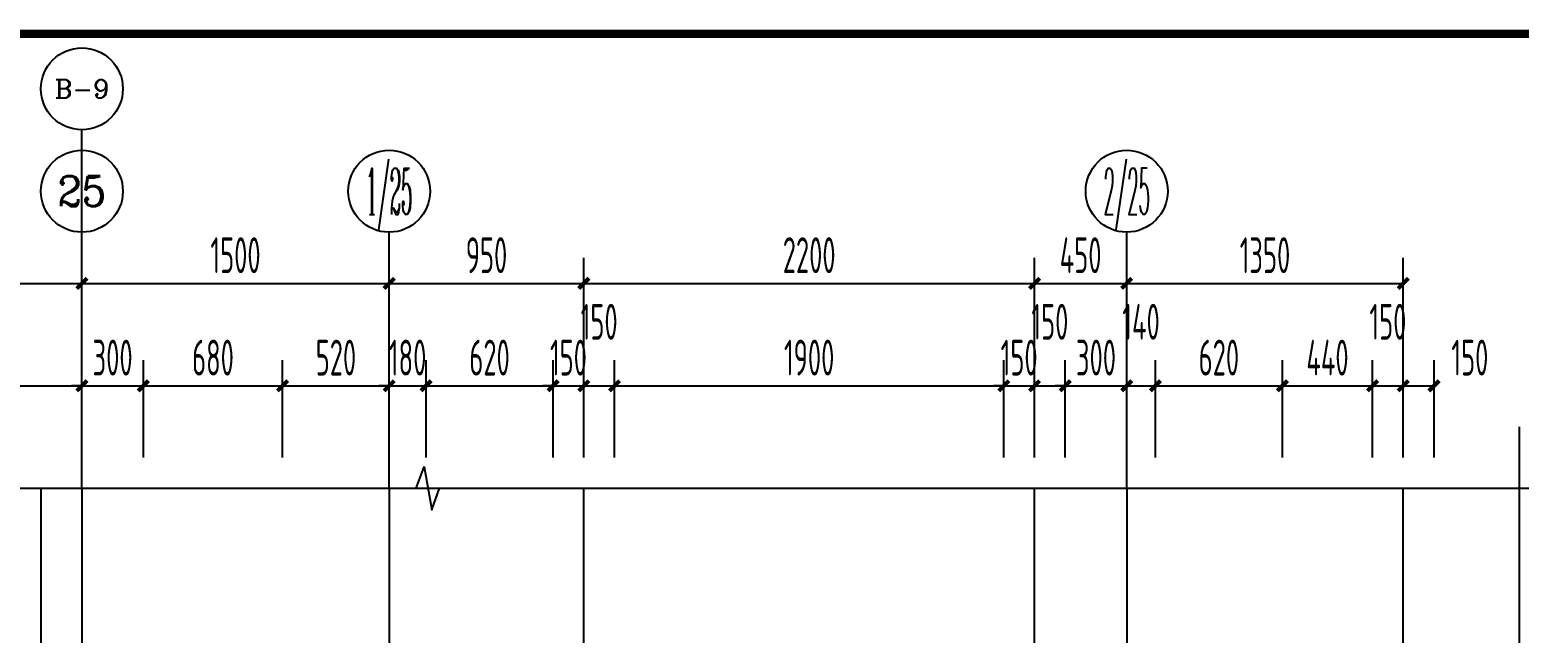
# Model space of a CAD drawing. Extents: x -473190 to 2138458, y -81875 to 2633646.
# Drawn here: x 1270524 to 1277794, y -25901 to -22955 of the extents above; entities that cross this region are included whole.
import ezdxf
from ezdxf.enums import TextEntityAlignment as Align

# ---------------------------------------------------------------- set-up
doc = ezdxf.new("R2010")
doc.units = 0
doc.header["$LTSCALE"] = 1000
doc.linetypes.add('DOTE', pattern=[2.42, 2, -0.2, 0.02, -0.2])
for name, color, linetype in [('A-WALL', 2, 'Continuous'), ('AXIS', 3, 'Continuous'), ('AXIS_TEXT', 7, 'Continuous'), ('DIM_SYMB', 3, 'Continuous'), ('DOTE', 1, 'DOTE'), ('ECA_TK', 7, 'Continuous'), ('PUB_DIM', 3, 'Continuous'), ('tk', 7, 'Continuous')]:
    doc.layers.add(name, color=color, linetype=linetype)
doc.styles.add('_TCH_AXIS', font='COMPLEX', dxfattribs={"bigfont": 'GBCBIG'})
doc.styles.add('_TCH_DIM_T3', font='tssdeng.shx', dxfattribs={"width": 0.564706, "bigfont": '@@@tssdchn.shx'})
doc.styles.add('COMPLEX', font='COMPLEX.shx', dxfattribs={"width": 0.65})
doc.dimstyles.new('_TCH_ARCH&&50', dxfattribs={"dimtxt": 175, "dimasz": 50, "dimexe": 125, "dimexo": 150, "dimgap": 50, "dimtad": 1, "dimdec": 0, "dimzin": 0, "dimdsep": 46, "dimtxsty": '_TCH_DIM_T3', "dimblk": 'ARCHTICK', "dimcen": 0.09, "dimclrt": 7, "dimazin": 2, "dimtfac": 1, "dimtdec": 0, "dimtix": 1, "dimtmove": 2, "dimatfit": 3, "dimfxl": 0, "dimtolj": 1, "dimtzin": 0, "dimarcsym": 0})

# ---------------------------------------------------------------- blocks, each defined once
blk = doc.blocks.new('10B_A1E图框')
at = {"layer": 'ECA_TK', "const_width": 0.8}
blk.add_lwpolyline([(831, 10), (831, 584), (18, 584), (18, 10)], close=True, dxfattribs=at)
blk = doc.blocks.new('_ArchTick')
at = {"color": 0, "linetype": 'ByBlock', "const_width": 0.4}
blk.add_lwpolyline([(-0.5, -0.5), (0.5, 0.5)], dxfattribs=at)
blk = doc.blocks.new('*D3209')
at = {"layer": 'Defpoints', "color": 0, "transparency": 16777216}
for p in [(1270778.3, -24692.9), (1268078.3, -25192.9), (1270778.3, -25192.9)]:
    blk.add_point(p, dxfattribs=at)
at = {"layer": 'PUB_DIM', "color": 0, "lineweight": -2, "transparency": 16777216}
for p, q in [((1268078.3, -25042.9), (1268078.3, -24567.9)), ((1270778.3, -25042.9), (1270778.3, -24567.9)), ((1268078.3, -24692.9), (1270778.3, -24692.9))]:
    blk.add_line(p, q, dxfattribs=at)
at = {"layer": 'PUB_DIM', "color": 0, "lineweight": -2, "transparency": 16777216, "xscale": 50, "yscale": 50, "zscale": 50, "rotation": 180}
blk.add_blockref('_ArchTick', (1268078.3, -24692.9), dxfattribs=at)
at = {"layer": 'PUB_DIM', "color": 0, "lineweight": -2, "transparency": 16777216, "xscale": 50, "yscale": 50, "zscale": 50}
blk.add_blockref('_ArchTick', (1270778.3, -24692.9), dxfattribs=at)
at = {"layer": 'PUB_DIM', "color": 7, "transparency": 16777216, "insert": (1269428.3, -24555.4), "char_height": 175, "attachment_point": 5, "style": '_TCH_DIM_T3'}
blk.add_mtext('\\A1;2700', dxfattribs=at)
blk = doc.blocks.new('*D3210')
at = {"layer": 'Defpoints', "color": 0, "transparency": 16777216}
for p in [(1271078.3, -24692.9), (1270778.3, -25192.9), (1271078.3, -25192.9)]:
    blk.add_point(p, dxfattribs=at)
at = {"layer": 'PUB_DIM', "color": 0, "lineweight": -2, "transparency": 16777216}
for p, q in [((1270778.3, -25042.9), (1270778.3, -24567.9)), ((1271078.3, -25042.9), (1271078.3, -24567.9)), ((1270778.3, -24692.9), (1270728.3, -24692.9)), ((1270778.3, -24692.9), (1271078.3, -24692.9)), ((1271078.3, -24692.9), (1271128.3, -24692.9))]:
    blk.add_line(p, q, dxfattribs=at)
at = {"layer": 'PUB_DIM', "color": 0, "lineweight": -2, "transparency": 16777216, "xscale": 50, "yscale": 50, "zscale": 50}
blk.add_blockref('_ArchTick', (1270778.3, -24692.9), dxfattribs=at)
at = {"layer": 'PUB_DIM', "color": 0, "lineweight": -2, "transparency": 16777216, "xscale": 50, "yscale": 50, "zscale": 50, "rotation": 180}
blk.add_blockref('_ArchTick', (1271078.3, -24692.9), dxfattribs=at)
at = {"layer": 'PUB_DIM', "color": 7, "transparency": 16777216, "insert": (1270928.3, -24555.4), "char_height": 175, "attachment_point": 5, "style": '_TCH_DIM_T3'}
blk.add_mtext('\\A1;300', dxfattribs=at)
blk = doc.blocks.new('*D3211')
at = {"layer": 'Defpoints', "color": 0, "transparency": 16777216}
for p in [(1271758.3, -24692.9), (1271078.3, -25192.9), (1271758.3, -25192.9)]:
    blk.add_point(p, dxfattribs=at)
at = {"layer": 'PUB_DIM', "color": 0, "lineweight": -2, "transparency": 16777216}
for p, q in [((1271078.3, -25042.9), (1271078.3, -24567.9)), ((1271758.3, -25042.9), (1271758.3, -24567.9)), ((1271078.3, -24692.9), (1271758.3, -24692.9))]:
    blk.add_line(p, q, dxfattribs=at)
at = {"layer": 'PUB_DIM', "color": 0, "lineweight": -2, "transparency": 16777216, "xscale": 50, "yscale": 50, "zscale": 50, "rotation": 180}
blk.add_blockref('_ArchTick', (1271078.3, -24692.9), dxfattribs=at)
at = {"layer": 'PUB_DIM', "color": 0, "lineweight": -2, "transparency": 16777216, "xscale": 50, "yscale": 50, "zscale": 50}
blk.add_blockref('_ArchTick', (1271758.3, -24692.9), dxfattribs=at)
at = {"layer": 'PUB_DIM', "color": 7, "transparency": 16777216, "insert": (1271418.3, -24555.4), "char_height": 175, "attachment_point": 5, "style": '_TCH_DIM_T3'}
blk.add_mtext('\\A1;680', dxfattribs=at)
blk = doc.blocks.new('*D3212')
at = {"layer": 'Defpoints', "color": 0, "transparency": 16777216}
for p in [(1272278.3, -24692.9), (1271758.3, -25192.9), (1272278.3, -25192.9)]:
    blk.add_point(p, dxfattribs=at)
at = {"layer": 'PUB_DIM', "color": 0, "lineweight": -2, "transparency": 16777216}
for p, q in [((1271758.3, -25042.9), (1271758.3, -24567.9)), ((1272278.3, -25042.9), (1272278.3, -24567.9)), ((1271758.3, -24692.9), (1272278.3, -24692.9))]:
    blk.add_line(p, q, dxfattribs=at)
at = {"layer": 'PUB_DIM', "color": 0, "lineweight": -2, "transparency": 16777216, "xscale": 50, "yscale": 50, "zscale": 50, "rotation": 180}
blk.add_blockref('_ArchTick', (1271758.3, -24692.9), dxfattribs=at)
at = {"layer": 'PUB_DIM', "color": 0, "lineweight": -2, "transparency": 16777216, "xscale": 50, "yscale": 50, "zscale": 50}
blk.add_blockref('_ArchTick', (1272278.3, -24692.9), dxfattribs=at)
at = {"layer": 'PUB_DIM', "color": 7, "transparency": 16777216, "insert": (1272018.3, -24555.4), "char_height": 175, "attachment_point": 5, "style": '_TCH_DIM_T3'}
blk.add_mtext('\\A1;520', dxfattribs=at)
blk = doc.blocks.new('*D3213')
at = {"layer": 'Defpoints', "color": 0, "transparency": 16777216}
for p in [(1272458.3, -24692.9), (1272278.3, -25192.9), (1272458.3, -25192.9)]:
    blk.add_point(p, dxfattribs=at)
at = {"layer": 'PUB_DIM', "color": 0, "lineweight": -2, "transparency": 16777216}
for p, q in [((1272278.3, -25042.9), (1272278.3, -24567.9)), ((1272458.3, -25042.9), (1272458.3, -24567.9)), ((1272278.3, -24692.9), (1272228.3, -24692.9)), ((1272278.3, -24692.9), (1272458.3, -24692.9)), ((1272458.3, -24692.9), (1272508.3, -24692.9))]:
    blk.add_line(p, q, dxfattribs=at)
at = {"layer": 'PUB_DIM', "color": 0, "lineweight": -2, "transparency": 16777216, "xscale": 50, "yscale": 50, "zscale": 50}
blk.add_blockref('_ArchTick', (1272278.3, -24692.9), dxfattribs=at)
at = {"layer": 'PUB_DIM', "color": 0, "lineweight": -2, "transparency": 16777216, "xscale": 50, "yscale": 50, "zscale": 50, "rotation": 180}
blk.add_blockref('_ArchTick', (1272458.3, -24692.9), dxfattribs=at)
at = {"layer": 'PUB_DIM', "color": 7, "transparency": 16777216, "insert": (1272368.3, -24555.4), "char_height": 175, "attachment_point": 5, "style": '_TCH_DIM_T3'}
blk.add_mtext('\\A1;180', dxfattribs=at)
blk = doc.blocks.new('*D3214')
at = {"layer": 'Defpoints', "color": 0, "transparency": 16777216}
for p in [(1273078.3, -24692.9), (1272458.3, -25192.9), (1273078.3, -25192.9)]:
    blk.add_point(p, dxfattribs=at)
at = {"layer": 'PUB_DIM', "color": 0, "lineweight": -2, "transparency": 16777216}
for p, q in [((1272458.3, -25042.9), (1272458.3, -24567.9)), ((1273078.3, -25042.9), (1273078.3, -24567.9)), ((1272458.3, -24692.9), (1273078.3, -24692.9))]:
    blk.add_line(p, q, dxfattribs=at)
at = {"layer": 'PUB_DIM', "color": 0, "lineweight": -2, "transparency": 16777216, "xscale": 50, "yscale": 50, "zscale": 50, "rotation": 180}
blk.add_blockref('_ArchTick', (1272458.3, -24692.9), dxfattribs=at)
at = {"layer": 'PUB_DIM', "color": 0, "lineweight": -2, "transparency": 16777216, "xscale": 50, "yscale": 50, "zscale": 50}
blk.add_blockref('_ArchTick', (1273078.3, -24692.9), dxfattribs=at)
at = {"layer": 'PUB_DIM', "color": 7, "transparency": 16777216, "insert": (1272768.3, -24555.4), "char_height": 175, "attachment_point": 5, "style": '_TCH_DIM_T3'}
blk.add_mtext('\\A1;620', dxfattribs=at)
blk = doc.blocks.new('*D3215')
at = {"layer": 'Defpoints', "color": 0, "transparency": 16777216}
for p in [(1273228.3, -24692.9), (1273078.3, -25192.9), (1273228.3, -25192.9)]:
    blk.add_point(p, dxfattribs=at)
at = {"layer": 'PUB_DIM', "color": 0, "lineweight": -2, "transparency": 16777216}
for p, q in [((1273078.3, -25042.9), (1273078.3, -24567.9)), ((1273228.3, -25042.9), (1273228.3, -24567.9)), ((1273078.3, -24692.9), (1273028.3, -24692.9)), ((1273078.3, -24692.9), (1273228.3, -24692.9)), ((1273228.3, -24692.9), (1273278.3, -24692.9))]:
    blk.add_line(p, q, dxfattribs=at)
at = {"layer": 'PUB_DIM', "color": 0, "lineweight": -2, "transparency": 16777216, "xscale": 50, "yscale": 50, "zscale": 50}
blk.add_blockref('_ArchTick', (1273078.3, -24692.9), dxfattribs=at)
at = {"layer": 'PUB_DIM', "color": 0, "lineweight": -2, "transparency": 16777216, "xscale": 50, "yscale": 50, "zscale": 50, "rotation": 180}
blk.add_blockref('_ArchTick', (1273228.3, -24692.9), dxfattribs=at)
at = {"layer": 'PUB_DIM', "color": 7, "transparency": 16777216, "insert": (1273153.3, -24555.4), "char_height": 175, "attachment_point": 5, "style": '_TCH_DIM_T3'}
blk.add_mtext('\\A1;150', dxfattribs=at)
blk = doc.blocks.new('*D3216')
at = {"layer": 'Defpoints', "color": 0, "transparency": 16777216}
for p in [(1273378.3, -24692.9), (1273228.3, -25192.9), (1273378.3, -25192.9)]:
    blk.add_point(p, dxfattribs=at)
at = {"layer": 'PUB_DIM', "color": 0, "lineweight": -2, "transparency": 16777216}
for p, q in [((1273228.3, -25042.9), (1273228.3, -24567.9)), ((1273378.3, -25042.9), (1273378.3, -24567.9)), ((1273228.3, -24692.9), (1273378.3, -24692.9))]:
    blk.add_line(p, q, dxfattribs=at)
at = {"layer": 'PUB_DIM', "color": 0, "lineweight": -2, "transparency": 16777216, "xscale": 50, "yscale": 50, "zscale": 50, "rotation": 180}
blk.add_blockref('_ArchTick', (1273228.3, -24692.9), dxfattribs=at)
at = {"layer": 'PUB_DIM', "color": 0, "lineweight": -2, "transparency": 16777216, "xscale": 50, "yscale": 50, "zscale": 50}
blk.add_blockref('_ArchTick', (1273378.3, -24692.9), dxfattribs=at)
at = {"layer": 'PUB_DIM', "color": 7, "transparency": 16777216, "insert": (1273303.3, -24380.4), "char_height": 175, "attachment_point": 5, "style": '_TCH_DIM_T3'}
blk.add_mtext('\\A1;150', dxfattribs=at)
blk = doc.blocks.new('*D3217')
at = {"layer": 'Defpoints', "color": 0, "transparency": 16777216}
for p in [(1275278.3, -24692.9), (1273378.3, -25192.9), (1275278.3, -25192.9)]:
    blk.add_point(p, dxfattribs=at)
at = {"layer": 'PUB_DIM', "color": 0, "lineweight": -2, "transparency": 16777216}
for p, q in [((1273378.3, -25042.9), (1273378.3, -24567.9)), ((1275278.3, -25042.9), (1275278.3, -24567.9)), ((1273378.3, -24692.9), (1275278.3, -24692.9))]:
    blk.add_line(p, q, dxfattribs=at)
at = {"layer": 'PUB_DIM', "color": 0, "lineweight": -2, "transparency": 16777216, "xscale": 50, "yscale": 50, "zscale": 50, "rotation": 180}
blk.add_blockref('_ArchTick', (1273378.3, -24692.9), dxfattribs=at)
at = {"layer": 'PUB_DIM', "color": 0, "lineweight": -2, "transparency": 16777216, "xscale": 50, "yscale": 50, "zscale": 50}
blk.add_blockref('_ArchTick', (1275278.3, -24692.9), dxfattribs=at)
at = {"layer": 'PUB_DIM', "color": 7, "transparency": 16777216, "insert": (1274328.3, -24555.4), "char_height": 175, "attachment_point": 5, "style": '_TCH_DIM_T3'}
blk.add_mtext('\\A1;1900', dxfattribs=at)
blk = doc.blocks.new('*D3218')
at = {"layer": 'Defpoints', "color": 0, "transparency": 16777216}
for p in [(1275428.3, -24692.9), (1275278.3, -25192.9), (1275428.3, -25192.9)]:
    blk.add_point(p, dxfattribs=at)
at = {"layer": 'PUB_DIM', "color": 0, "lineweight": -2, "transparency": 16777216}
for p, q in [((1275278.3, -25042.9), (1275278.3, -24567.9)), ((1275428.3, -25042.9), (1275428.3, -24567.9)), ((1275278.3, -24692.9), (1275228.3, -24692.9)), ((1275278.3, -24692.9), (1275428.3, -24692.9)), ((1275428.3, -24692.9), (1275478.3, -24692.9))]:
    blk.add_line(p, q, dxfattribs=at)
at = {"layer": 'PUB_DIM', "color": 0, "lineweight": -2, "transparency": 16777216, "xscale": 50, "yscale": 50, "zscale": 50}
blk.add_blockref('_ArchTick', (1275278.3, -24692.9), dxfattribs=at)
at = {"layer": 'PUB_DIM', "color": 0, "lineweight": -2, "transparency": 16777216, "xscale": 50, "yscale": 50, "zscale": 50, "rotation": 180}
blk.add_blockref('_ArchTick', (1275428.3, -24692.9), dxfattribs=at)
at = {"layer": 'PUB_DIM', "color": 7, "transparency": 16777216, "insert": (1275353.3, -24555.4), "char_height": 175, "attachment_point": 5, "style": '_TCH_DIM_T3'}
blk.add_mtext('\\A1;150', dxfattribs=at)
blk = doc.blocks.new('*D3219')
at = {"layer": 'Defpoints', "color": 0, "transparency": 16777216}
for p in [(1275578.3, -24692.9), (1275428.3, -25192.9), (1275578.3, -25192.9)]:
    blk.add_point(p, dxfattribs=at)
at = {"layer": 'PUB_DIM', "color": 0, "lineweight": -2, "transparency": 16777216}
for p, q in [((1275428.3, -25042.9), (1275428.3, -24567.9)), ((1275578.3, -25042.9), (1275578.3, -24567.9)), ((1275428.3, -24692.9), (1275578.3, -24692.9))]:
    blk.add_line(p, q, dxfattribs=at)
at = {"layer": 'PUB_DIM', "color": 0, "lineweight": -2, "transparency": 16777216, "xscale": 50, "yscale": 50, "zscale": 50, "rotation": 180}
blk.add_blockref('_ArchTick', (1275428.3, -24692.9), dxfattribs=at)
at = {"layer": 'PUB_DIM', "color": 0, "lineweight": -2, "transparency": 16777216, "xscale": 50, "yscale": 50, "zscale": 50}
blk.add_blockref('_ArchTick', (1275578.3, -24692.9), dxfattribs=at)
at = {"layer": 'PUB_DIM', "color": 7, "transparency": 16777216, "insert": (1275503.3, -24380.4), "char_height": 175, "attachment_point": 5, "style": '_TCH_DIM_T3'}
blk.add_mtext('\\A1;150', dxfattribs=at)
blk = doc.blocks.new('*D3220')
at = {"layer": 'Defpoints', "color": 0, "transparency": 16777216}
for p in [(1275878.3, -24692.9), (1275578.3, -25192.9), (1275878.3, -25192.9)]:
    blk.add_point(p, dxfattribs=at)
at = {"layer": 'PUB_DIM', "color": 0, "lineweight": -2, "transparency": 16777216}
for p, q in [((1275578.3, -25042.9), (1275578.3, -24567.9)), ((1275878.3, -25042.9), (1275878.3, -24567.9)), ((1275578.3, -24692.9), (1275528.3, -24692.9)), ((1275578.3, -24692.9), (1275878.3, -24692.9)), ((1275878.3, -24692.9), (1275928.3, -24692.9))]:
    blk.add_line(p, q, dxfattribs=at)
at = {"layer": 'PUB_DIM', "color": 0, "lineweight": -2, "transparency": 16777216, "xscale": 50, "yscale": 50, "zscale": 50}
blk.add_blockref('_ArchTick', (1275578.3, -24692.9), dxfattribs=at)
at = {"layer": 'PUB_DIM', "color": 0, "lineweight": -2, "transparency": 16777216, "xscale": 50, "yscale": 50, "zscale": 50, "rotation": 180}
blk.add_blockref('_ArchTick', (1275878.3, -24692.9), dxfattribs=at)
at = {"layer": 'PUB_DIM', "color": 7, "transparency": 16777216, "insert": (1275728.3, -24555.4), "char_height": 175, "attachment_point": 5, "style": '_TCH_DIM_T3'}
blk.add_mtext('\\A1;300', dxfattribs=at)
blk = doc.blocks.new('*D3221')
at = {"layer": 'Defpoints', "color": 0, "transparency": 16777216}
for p in [(1276018.3, -24692.9), (1275878.3, -25192.9), (1276018.3, -25192.9)]:
    blk.add_point(p, dxfattribs=at)
at = {"layer": 'PUB_DIM', "color": 0, "lineweight": -2, "transparency": 16777216}
for p, q in [((1275878.3, -25042.9), (1275878.3, -24567.9)), ((1276018.3, -25042.9), (1276018.3, -24567.9)), ((1275878.3, -24692.9), (1276018.3, -24692.9))]:
    blk.add_line(p, q, dxfattribs=at)
at = {"layer": 'PUB_DIM', "color": 0, "lineweight": -2, "transparency": 16777216, "xscale": 50, "yscale": 50, "zscale": 50, "rotation": 180}
blk.add_blockref('_ArchTick', (1275878.3, -24692.9), dxfattribs=at)
at = {"layer": 'PUB_DIM', "color": 0, "lineweight": -2, "transparency": 16777216, "xscale": 50, "yscale": 50, "zscale": 50}
blk.add_blockref('_ArchTick', (1276018.3, -24692.9), dxfattribs=at)
at = {"layer": 'PUB_DIM', "color": 7, "transparency": 16777216, "insert": (1275948.3, -24380.4), "char_height": 175, "attachment_point": 5, "style": '_TCH_DIM_T3'}
blk.add_mtext('\\A1;140', dxfattribs=at)
blk = doc.blocks.new('*D3222')
at = {"layer": 'Defpoints', "color": 0, "transparency": 16777216}
for p in [(1276638.3, -24692.9), (1276018.3, -25192.9), (1276638.3, -25192.9)]:
    blk.add_point(p, dxfattribs=at)
at = {"layer": 'PUB_DIM', "color": 0, "lineweight": -2, "transparency": 16777216}
for p, q in [((1276018.3, -25042.9), (1276018.3, -24567.9)), ((1276638.3, -25042.9), (1276638.3, -24567.9)), ((1276018.3, -24692.9), (1276638.3, -24692.9))]:
    blk.add_line(p, q, dxfattribs=at)
at = {"layer": 'PUB_DIM', "color": 0, "lineweight": -2, "transparency": 16777216, "xscale": 50, "yscale": 50, "zscale": 50, "rotation": 180}
blk.add_blockref('_ArchTick', (1276018.3, -24692.9), dxfattribs=at)
at = {"layer": 'PUB_DIM', "color": 0, "lineweight": -2, "transparency": 16777216, "xscale": 50, "yscale": 50, "zscale": 50}
blk.add_blockref('_ArchTick', (1276638.3, -24692.9), dxfattribs=at)
at = {"layer": 'PUB_DIM', "color": 7, "transparency": 16777216, "insert": (1276328.3, -24555.4), "char_height": 175, "attachment_point": 5, "style": '_TCH_DIM_T3'}
blk.add_mtext('\\A1;620', dxfattribs=at)
blk = doc.blocks.new('*D3223')
at = {"layer": 'Defpoints', "color": 0, "transparency": 16777216}
for p in [(1277078.3, -24692.9), (1276638.3, -25192.9), (1277078.3, -25192.9)]:
    blk.add_point(p, dxfattribs=at)
at = {"layer": 'PUB_DIM', "color": 0, "lineweight": -2, "transparency": 16777216}
for p, q in [((1276638.3, -25042.9), (1276638.3, -24567.9)), ((1277078.3, -25042.9), (1277078.3, -24567.9)), ((1276638.3, -24692.9), (1277078.3, -24692.9))]:
    blk.add_line(p, q, dxfattribs=at)
at = {"layer": 'PUB_DIM', "color": 0, "lineweight": -2, "transparency": 16777216, "xscale": 50, "yscale": 50, "zscale": 50, "rotation": 180}
blk.add_blockref('_ArchTick', (1276638.3, -24692.9), dxfattribs=at)
at = {"layer": 'PUB_DIM', "color": 0, "lineweight": -2, "transparency": 16777216, "xscale": 50, "yscale": 50, "zscale": 50}
blk.add_blockref('_ArchTick', (1277078.3, -24692.9), dxfattribs=at)
at = {"layer": 'PUB_DIM', "color": 7, "transparency": 16777216, "insert": (1276858.3, -24555.4), "char_height": 175, "attachment_point": 5, "style": '_TCH_DIM_T3'}
blk.add_mtext('\\A1;440', dxfattribs=at)
blk = doc.blocks.new('*D3224')
at = {"layer": 'Defpoints', "color": 0, "transparency": 16777216}
for p in [(1277228.3, -24692.9), (1277078.3, -25192.9), (1277228.3, -25192.9)]:
    blk.add_point(p, dxfattribs=at)
at = {"layer": 'PUB_DIM', "color": 0, "lineweight": -2, "transparency": 16777216}
for p, q in [((1277078.3, -25042.9), (1277078.3, -24567.9)), ((1277228.3, -25042.9), (1277228.3, -24567.9)), ((1277078.3, -24692.9), (1277228.3, -24692.9))]:
    blk.add_line(p, q, dxfattribs=at)
at = {"layer": 'PUB_DIM', "color": 0, "lineweight": -2, "transparency": 16777216, "xscale": 50, "yscale": 50, "zscale": 50, "rotation": 180}
blk.add_blockref('_ArchTick', (1277078.3, -24692.9), dxfattribs=at)
at = {"layer": 'PUB_DIM', "color": 0, "lineweight": -2, "transparency": 16777216, "xscale": 50, "yscale": 50, "zscale": 50}
blk.add_blockref('_ArchTick', (1277228.3, -24692.9), dxfattribs=at)
at = {"layer": 'PUB_DIM', "color": 7, "transparency": 16777216, "insert": (1277153.3, -24380.4), "char_height": 175, "attachment_point": 5, "style": '_TCH_DIM_T3'}
blk.add_mtext('\\A1;150', dxfattribs=at)
blk = doc.blocks.new('*D3225')
at = {"layer": 'Defpoints', "color": 0, "transparency": 16777216}
for p in [(1277378.3, -24692.9), (1277228.3, -25192.9), (1277378.3, -25192.9)]:
    blk.add_point(p, dxfattribs=at)
at = {"layer": 'PUB_DIM', "color": 0, "lineweight": -2, "transparency": 16777216}
for p, q in [((1277228.3, -25042.9), (1277228.3, -24567.9)), ((1277378.3, -25042.9), (1277378.3, -24567.9)), ((1277228.3, -24692.9), (1277378.3, -24692.9))]:
    blk.add_line(p, q, dxfattribs=at)
at = {"layer": 'PUB_DIM', "color": 0, "lineweight": -2, "transparency": 16777216, "xscale": 50, "yscale": 50, "zscale": 50, "rotation": 180}
blk.add_blockref('_ArchTick', (1277228.3, -24692.9), dxfattribs=at)
at = {"layer": 'PUB_DIM', "color": 0, "lineweight": -2, "transparency": 16777216, "xscale": 50, "yscale": 50, "zscale": 50}
blk.add_blockref('_ArchTick', (1277378.3, -24692.9), dxfattribs=at)
at = {"layer": 'PUB_DIM', "color": 7, "transparency": 16777216, "insert": (1277553.3, -24555.4), "char_height": 175, "attachment_point": 5, "style": '_TCH_DIM_T3'}
blk.add_mtext('\\A1;150', dxfattribs=at)
blk = doc.blocks.new('*D3226')
at = {"layer": 'Defpoints', "color": 0, "transparency": 16777216}
for p in [(1270778.3, -24192.9), (1267928.3, -25192.9), (1270778.3, -25192.9)]:
    blk.add_point(p, dxfattribs=at)
at = {"layer": 'PUB_DIM', "color": 0, "lineweight": -2, "transparency": 16777216}
for p, q in [((1267928.3, -25042.9), (1267928.3, -24067.9)), ((1270778.3, -25042.9), (1270778.3, -24067.9)), ((1267928.3, -24192.9), (1270778.3, -24192.9))]:
    blk.add_line(p, q, dxfattribs=at)
at = {"layer": 'PUB_DIM', "color": 0, "lineweight": -2, "transparency": 16777216, "xscale": 50, "yscale": 50, "zscale": 50, "rotation": 180}
blk.add_blockref('_ArchTick', (1267928.3, -24192.9), dxfattribs=at)
at = {"layer": 'PUB_DIM', "color": 0, "lineweight": -2, "transparency": 16777216, "xscale": 50, "yscale": 50, "zscale": 50}
blk.add_blockref('_ArchTick', (1270778.3, -24192.9), dxfattribs=at)
at = {"layer": 'PUB_DIM', "color": 7, "transparency": 16777216, "insert": (1269353.3, -24055.4), "char_height": 175, "attachment_point": 5, "style": '_TCH_DIM_T3'}
blk.add_mtext('\\A1;2850', dxfattribs=at)
blk = doc.blocks.new('*D3227')
at = {"layer": 'Defpoints', "color": 0, "transparency": 16777216}
for p in [(1272278.3, -24192.9), (1270778.3, -25192.9), (1272278.3, -25192.9)]:
    blk.add_point(p, dxfattribs=at)
at = {"layer": 'PUB_DIM', "color": 0, "lineweight": -2, "transparency": 16777216}
for p, q in [((1270778.3, -25042.9), (1270778.3, -24067.9)), ((1272278.3, -25042.9), (1272278.3, -24067.9)), ((1270778.3, -24192.9), (1272278.3, -24192.9))]:
    blk.add_line(p, q, dxfattribs=at)
at = {"layer": 'PUB_DIM', "color": 0, "lineweight": -2, "transparency": 16777216, "xscale": 50, "yscale": 50, "zscale": 50, "rotation": 180}
blk.add_blockref('_ArchTick', (1270778.3, -24192.9), dxfattribs=at)
at = {"layer": 'PUB_DIM', "color": 0, "lineweight": -2, "transparency": 16777216, "xscale": 50, "yscale": 50, "zscale": 50}
blk.add_blockref('_ArchTick', (1272278.3, -24192.9), dxfattribs=at)
at = {"layer": 'PUB_DIM', "color": 7, "transparency": 16777216, "insert": (1271528.3, -24055.4), "char_height": 175, "attachment_point": 5, "style": '_TCH_DIM_T3'}
blk.add_mtext('\\A1;1500', dxfattribs=at)
blk = doc.blocks.new('*D3228')
at = {"layer": 'Defpoints', "color": 0, "transparency": 16777216}
for p in [(1273228.3, -24192.9), (1272278.3, -25192.9), (1273228.3, -25192.9)]:
    blk.add_point(p, dxfattribs=at)
at = {"layer": 'PUB_DIM', "color": 0, "lineweight": -2, "transparency": 16777216}
for p, q in [((1272278.3, -25042.9), (1272278.3, -24067.9)), ((1273228.3, -25042.9), (1273228.3, -24067.9)), ((1272278.3, -24192.9), (1273228.3, -24192.9))]:
    blk.add_line(p, q, dxfattribs=at)
at = {"layer": 'PUB_DIM', "color": 0, "lineweight": -2, "transparency": 16777216, "xscale": 50, "yscale": 50, "zscale": 50, "rotation": 180}
blk.add_blockref('_ArchTick', (1272278.3, -24192.9), dxfattribs=at)
at = {"layer": 'PUB_DIM', "color": 0, "lineweight": -2, "transparency": 16777216, "xscale": 50, "yscale": 50, "zscale": 50}
blk.add_blockref('_ArchTick', (1273228.3, -24192.9), dxfattribs=at)
at = {"layer": 'PUB_DIM', "color": 7, "transparency": 16777216, "insert": (1272753.3, -24055.4), "char_height": 175, "attachment_point": 5, "style": '_TCH_DIM_T3'}
blk.add_mtext('\\A1;950', dxfattribs=at)
blk = doc.blocks.new('*D3229')
at = {"layer": 'Defpoints', "color": 0, "transparency": 16777216}
for p in [(1275428.3, -24192.9), (1273228.3, -25192.9), (1275428.3, -25192.9)]:
    blk.add_point(p, dxfattribs=at)
at = {"layer": 'PUB_DIM', "color": 0, "lineweight": -2, "transparency": 16777216}
for p, q in [((1273228.3, -25042.9), (1273228.3, -24067.9)), ((1275428.3, -25042.9), (1275428.3, -24067.9)), ((1273228.3, -24192.9), (1275428.3, -24192.9))]:
    blk.add_line(p, q, dxfattribs=at)
at = {"layer": 'PUB_DIM', "color": 0, "lineweight": -2, "transparency": 16777216, "xscale": 50, "yscale": 50, "zscale": 50, "rotation": 180}
blk.add_blockref('_ArchTick', (1273228.3, -24192.9), dxfattribs=at)
at = {"layer": 'PUB_DIM', "color": 0, "lineweight": -2, "transparency": 16777216, "xscale": 50, "yscale": 50, "zscale": 50}
blk.add_blockref('_ArchTick', (1275428.3, -24192.9), dxfattribs=at)
at = {"layer": 'PUB_DIM', "color": 7, "transparency": 16777216, "insert": (1274328.3, -24055.4), "char_height": 175, "attachment_point": 5, "style": '_TCH_DIM_T3'}
blk.add_mtext('\\A1;2200', dxfattribs=at)
blk = doc.blocks.new('*D3230')
at = {"layer": 'Defpoints', "color": 0, "transparency": 16777216}
for p in [(1275878.3, -24192.9), (1275428.3, -25192.9), (1275878.3, -25192.9)]:
    blk.add_point(p, dxfattribs=at)
at = {"layer": 'PUB_DIM', "color": 0, "lineweight": -2, "transparency": 16777216}
for p, q in [((1275428.3, -25042.9), (1275428.3, -24067.9)), ((1275878.3, -25042.9), (1275878.3, -24067.9)), ((1275428.3, -24192.9), (1275878.3, -24192.9))]:
    blk.add_line(p, q, dxfattribs=at)
at = {"layer": 'PUB_DIM', "color": 0, "lineweight": -2, "transparency": 16777216, "xscale": 50, "yscale": 50, "zscale": 50, "rotation": 180}
blk.add_blockref('_ArchTick', (1275428.3, -24192.9), dxfattribs=at)
at = {"layer": 'PUB_DIM', "color": 0, "lineweight": -2, "transparency": 16777216, "xscale": 50, "yscale": 50, "zscale": 50}
blk.add_blockref('_ArchTick', (1275878.3, -24192.9), dxfattribs=at)
at = {"layer": 'PUB_DIM', "color": 7, "transparency": 16777216, "insert": (1275653.3, -24055.4), "char_height": 175, "attachment_point": 5, "style": '_TCH_DIM_T3'}
blk.add_mtext('\\A1;450', dxfattribs=at)
blk = doc.blocks.new('*D3231')
at = {"layer": 'Defpoints', "color": 0, "transparency": 16777216}
for p in [(1277228.3, -24192.9), (1275878.3, -25192.9), (1277228.3, -25192.9)]:
    blk.add_point(p, dxfattribs=at)
at = {"layer": 'PUB_DIM', "color": 0, "lineweight": -2, "transparency": 16777216}
for p, q in [((1275878.3, -25042.9), (1275878.3, -24067.9)), ((1277228.3, -25042.9), (1277228.3, -24067.9)), ((1275878.3, -24192.9), (1277228.3, -24192.9))]:
    blk.add_line(p, q, dxfattribs=at)
at = {"layer": 'PUB_DIM', "color": 0, "lineweight": -2, "transparency": 16777216, "xscale": 50, "yscale": 50, "zscale": 50, "rotation": 180}
blk.add_blockref('_ArchTick', (1275878.3, -24192.9), dxfattribs=at)
at = {"layer": 'PUB_DIM', "color": 0, "lineweight": -2, "transparency": 16777216, "xscale": 50, "yscale": 50, "zscale": 50}
blk.add_blockref('_ArchTick', (1277228.3, -24192.9), dxfattribs=at)
at = {"layer": 'PUB_DIM', "color": 7, "transparency": 16777216, "insert": (1276553.3, -24055.4), "char_height": 175, "attachment_point": 5, "style": '_TCH_DIM_T3'}
blk.add_mtext('\\A1;1350', dxfattribs=at)
blk = doc.blocks.new('_AXISO')
blk.add_circle((0, 0), 0.5)
at = {"layer": 'AXIS_TEXT', "style": 'COMPLEX', "width": 1.041667}
blk.add_attdef('A', text='', height=0.56, dxfattribs=at).set_placement((-0.25, -0.28), (0.25, -0.28), align=Align.FIT)

msp = doc.modelspace()

# ---------------------------------------------------------------- linework, layer by layer
msp.add_lwpolyline([(1267139.5, -25192.9), (1277794.2, -25192.9), (1277794.2, -33461.9), (1267139.5, -33461.9)], close=True)
at = {"layer": 'A-WALL'}
for p, q in [((1270578.3, -25192.9), (1270578.3, -26277.1)), ((1270778.3, -25192.9), (1270778.3, -26277.1))]:
    msp.add_line(p, q, dxfattribs=at)
at = {"layer": 'AXIS'}
for p, q in [((1270778.3, -25192.9), (1270778.3, -23442.9)), ((1270778.3, -25192.9), (1270778.3, -23942.9)), ((1272278.3, -25192.9), (1272278.3, -23942.9)), ((1275878.3, -25192.9), (1275878.3, -23942.9))]:
    msp.add_line(p, q, dxfattribs=at)
at = {"layer": 'DIM_SYMB'}
for points in [[(1277794.2, -24892.9), (1277794.2, -29271.1), (1277899.2, -29309.4), (1277689.2, -29346.4), (1277794.2, -29383.6), (1277794.2, -33761.9)], [(1266839.5, -25192.9), (1272410.6, -25192.9), (1272448.8, -25087.9), (1272485.8, -25297.9), (1272523.1, -25192.9), (1278094.2, -25192.9)]]:
    msp.add_lwpolyline(points, dxfattribs=at)
at = {"layer": 'DOTE'}
for p, q in [((1270778.3, -25192.9), (1270778.3, -33461.9)), ((1272278.3, -25192.9), (1272278.3, -33461.9)), ((1273228.3, -29229.6), (1273228.3, -25192.9)), ((1275428.3, -33461.9), (1275428.3, -25192.9)), ((1275878.3, -25192.9), (1275878.3, -33461.9)), ((1277228.3, -29577.1), (1277228.3, -25192.9))]:
    msp.add_line(p, q, dxfattribs=at)

# ---------------------------------------------------------------- block references
at = {"layer": 'AXIS'}
ref = msp.add_blockref('_AXISO', (1270778.3, -23242.9), dxfattribs=dict(at, xscale=400, yscale=400, zscale=400))
ref.add_attrib('A', 'B-9', dxfattribs={"layer": 'AXIS_TEXT', "height": 89.83, "style": '_TCH_AXIS'}).set_placement((1270645.7, -23287.8), (1270910.9, -23287.8), align=Align.FIT)
ref = msp.add_blockref('_AXISO', (1270778.3, -23742.9), dxfattribs=dict(at, xscale=400, yscale=400, zscale=400))
ref.add_attrib('A', '25', dxfattribs={"layer": 'AXIS_TEXT', "height": 147.14, "style": '_TCH_AXIS'}).set_placement((1270659.2, -23816.4), (1270897.4, -23816.4), align=Align.FIT)
ref = msp.add_blockref('_AXISO', (1272278.3, -23742.9), dxfattribs=dict(at, xscale=400, yscale=400, zscale=400))
ref.add_attrib('A', '1/25', dxfattribs={"layer": 'AXIS_TEXT', "height": 226.27, "style": '_TCH_AXIS', "width": 0.295775}).set_placement((1272165.1, -23856), (1272391.4, -23856), align=Align.FIT)
ref = msp.add_blockref('_AXISO', (1275878.3, -23742.9), dxfattribs=dict(at, xscale=400, yscale=400, zscale=400))
ref.add_attrib('A', '2/25', dxfattribs={"layer": 'AXIS_TEXT', "height": 226.27, "style": '_TCH_AXIS', "width": 0.276316}).set_placement((1275765.1, -23856), (1275991.4, -23856), align=Align.FIT)
at = {"layer": 'tk', "xscale": 50, "yscale": 50, "zscale": 50}
msp.add_blockref('10B_A1E图框', (1264213.1, -52174.7), dxfattribs=at)

# ---------------------------------------------------------------- dimensions: what is measured, and where the dimension line sits
at = {"layer": 'PUB_DIM'}
for p1, p2, distance, picture, middle in [((1267928.3, -25192.9), (1270778.3, -25192.9), 1000, '*D3226', (1269353.3, -24055.4)), ((1270778.3, -25192.9), (1272278.3, -25192.9), 1000, '*D3227', (1271528.3, -24055.4)), ((1272278.3, -25192.9), (1273228.3, -25192.9), 1000, '*D3228', (1272753.3, -24055.4)), ((1273228.3, -25192.9), (1275428.3, -25192.9), 1000, '*D3229', (1274328.3, -24055.4)), ((1275428.3, -25192.9), (1275878.3, -25192.9), 1000, '*D3230', (1275653.3, -24055.4)), ((1275878.3, -25192.9), (1277228.3, -25192.9), 1000, '*D3231', (1276553.3, -24055.4)), ((1268078.3, -25192.9), (1270778.3, -25192.9), 500, '*D3209', (1269428.3, -24555.4)), ((1270778.3, -25192.9), (1271078.3, -25192.9), 500, '*D3210', (1270928.3, -24555.4)), ((1271078.3, -25192.9), (1271758.3, -25192.9), 500, '*D3211', (1271418.3, -24555.4)), ((1271758.3, -25192.9), (1272278.3, -25192.9), 500, '*D3212', (1272018.3, -24555.4)), ((1272278.3, -25192.9), (1272458.3, -25192.9), 500, '*D3213', (1272368.3, -24555.4)), ((1272458.3, -25192.9), (1273078.3, -25192.9), 500, '*D3214', (1272768.3, -24555.4)), ((1273078.3, -25192.9), (1273228.3, -25192.9), 500, '*D3215', (1273153.3, -24555.4)), ((1273378.3, -25192.9), (1275278.3, -25192.9), 500, '*D3217', (1274328.3, -24555.4)), ((1275278.3, -25192.9), (1275428.3, -25192.9), 500, '*D3218', (1275353.3, -24555.4)), ((1275578.3, -25192.9), (1275878.3, -25192.9), 500, '*D3220', (1275728.3, -24555.4)), ((1276018.3, -25192.9), (1276638.3, -25192.9), 500, '*D3222', (1276328.3, -24555.4)), ((1276638.3, -25192.9), (1277078.3, -25192.9), 500, '*D3223', (1276858.3, -24555.4))]:
    dim = msp.add_aligned_dim(p1=p1, p2=p2, distance=distance, dimstyle='_TCH_ARCH&&50', dxfattribs=at)
    dim.commit()
    dim.dimension.update_dxf_attribs({"geometry": picture, "text_midpoint": middle})
for base, p1, p2, picture, middle in [((1273378.3, -24692.9), (1273228.3, -25192.9), (1273378.3, -25192.9), '*D3216', (1273303.3, -24380.4)), ((1275578.3, -24692.9), (1275428.3, -25192.9), (1275578.3, -25192.9), '*D3219', (1275503.3, -24380.4)), ((1276018.3, -24692.9), (1275878.3, -25192.9), (1276018.3, -25192.9), '*D3221', (1275948.3, -24380.4)), ((1277228.3, -24692.9), (1277078.3, -25192.9), (1277228.3, -25192.9), '*D3224', (1277153.3, -24380.4)), ((1277378.3, -24692.9), (1277228.3, -25192.9), (1277378.3, -25192.9), '*D3225', (1277553.3, -24555.4))]:
    dim = msp.add_linear_dim(base=base, p1=p1, p2=p2, angle=0, dimstyle='_TCH_ARCH&&50', dxfattribs=at)
    dim.commit()
    dim.dimension.update_dxf_attribs({"geometry": picture, "text_midpoint": middle, "dimtype": 129})

doc.saveas('drawing.dxf')
